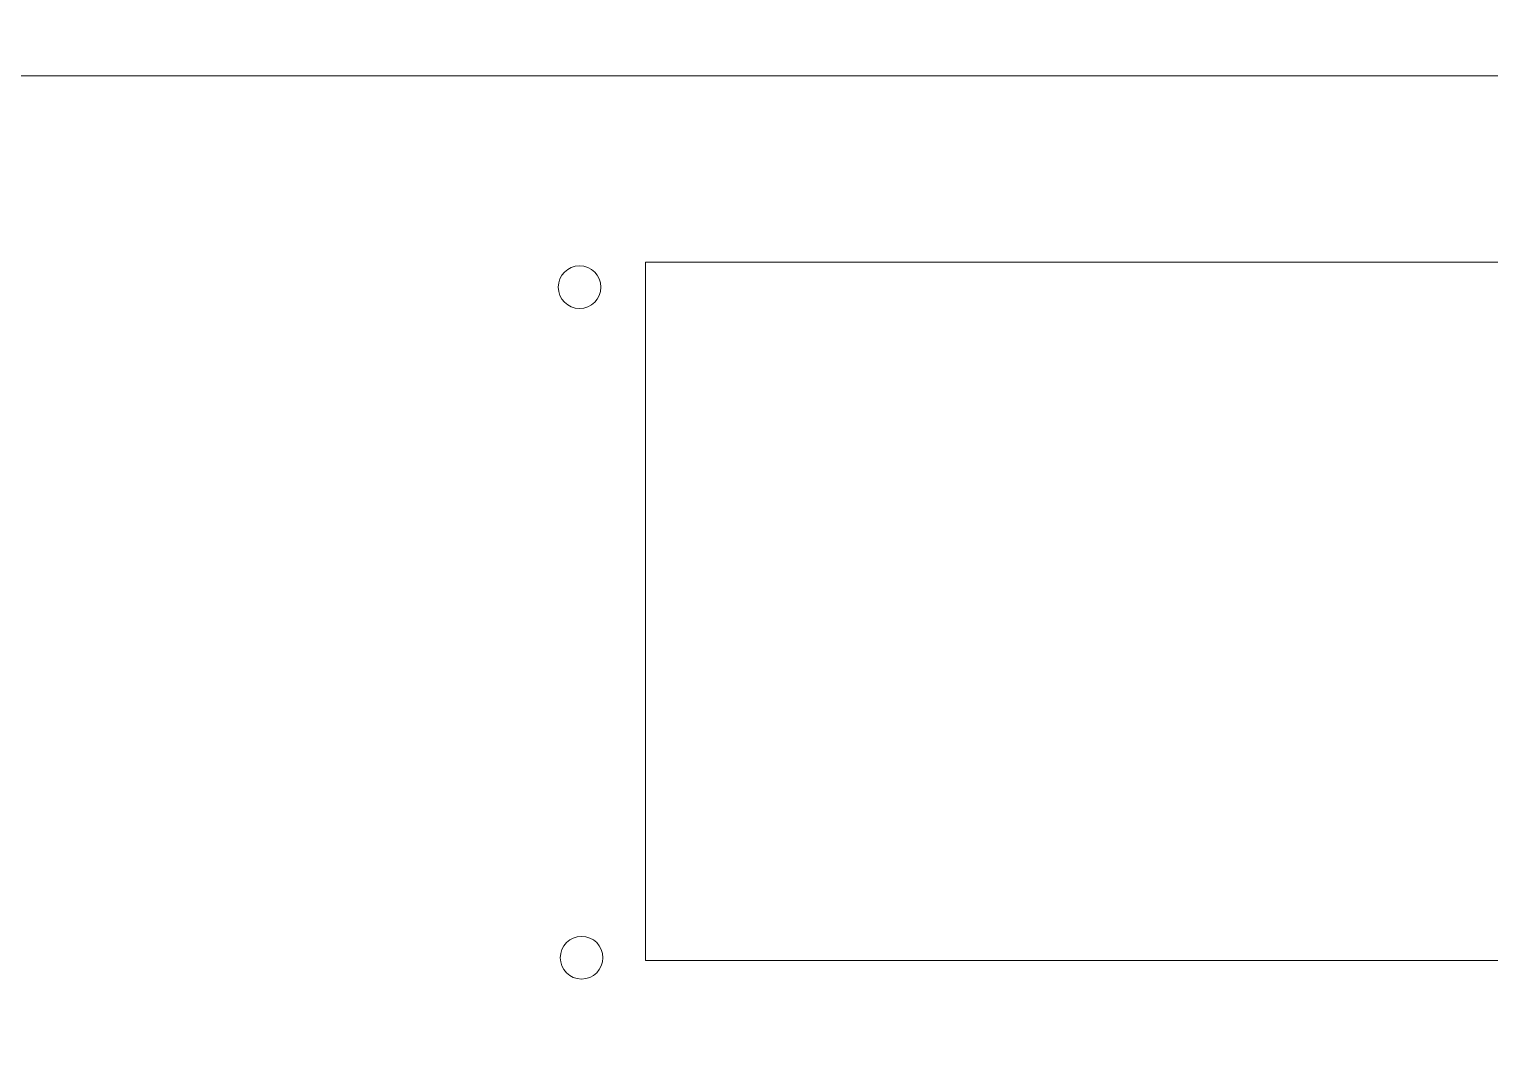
# Model space of a CAD drawing. Header units: millimetres. Extents: x 323 to 983, y 59 to 560.
# Drawn here: x 484.2 to 559.5, y 110.9 to 163.2 of the extents above; entities that cross this region are included whole.
import ezdxf

# ---------------------------------------------------------------- set-up
doc = ezdxf.new("R2010")
doc.units = ezdxf.units.MM
doc.header["$MEASUREMENT"] = 0
doc.layers.add('layer 1', color=7, linetype='Continuous')

msp = doc.modelspace()

# ---------------------------------------------------------------- linework, layer by layer
at = {"layer": 'layer 1', "color": 142, "lineweight": 9}
msp.add_open_spline([(332.7743, 558.5647), (332.7743, 558.5647), (612.7743, 558.5647), (612.7743, 558.5647), (612.7743, 558.5647), (615.4248, 558.5664), (617.9674, 557.5151), (619.8428, 555.6421), (619.8428, 555.6421), (621.7182, 553.7691), (622.7727, 551.2152), (622.7743, 548.5647), (622.7743, 548.5647), (622.7743, 548.5647), (622.7743, 68.5647), (622.7743, 68.5647), (622.7743, 68.5647), (622.776, 65.9143), (621.7247, 63.3717), (619.8517, 61.4963), (619.8517, 61.4963), (617.9787, 59.6209), (615.4248, 58.5664), (612.7743, 58.5647), (612.7743, 58.5647), (612.7743, 58.5647), (332.7743, 58.5647), (332.7743, 58.5647), (332.7743, 58.5647), (330.1239, 58.5631), (327.5813, 59.6144), (325.7059, 61.4873), (325.7059, 61.4873), (323.8305, 63.3603), (322.776, 65.9143), (322.7743, 68.5647), (322.7743, 68.5647), (322.7743, 68.5647), (322.7743, 548.5647), (322.7743, 548.5647), (322.7743, 548.5647), (322.7727, 551.2152), (323.824, 553.7578), (325.6969, 555.6332), (325.6969, 555.6332), (327.5699, 557.5086), (330.1239, 558.5631), (332.7743, 558.5647)], degree=3, knots=[0, 0, 0, 0, 0.0833333, 0.0833333, 0.0833333, 0.0833333, 0.1666667, 0.1666667, 0.1666667, 0.1666667, 0.25, 0.25, 0.25, 0.25, 0.3333333, 0.3333333, 0.3333333, 0.3333333, 0.4166667, 0.4166667, 0.4166667, 0.4166667, 0.5, 0.5, 0.5, 0.5, 0.5833333, 0.5833333, 0.5833333, 0.5833333, 0.6666667, 0.6666667, 0.6666667, 0.6666667, 0.75, 0.75, 0.75, 0.75, 0.8333333, 0.8333333, 0.8333333, 0.8333333, 0.9166667, 0.9166667, 0.9166667, 0.9166667, 1, 1, 1, 1], dxfattribs=at)
at = {"layer": 'layer 1', "lineweight": 9}
msp.add_open_spline([(383.238, 160.7919), (383.238, 160.7919), (593.3409, 160.7919), (593.3409, 160.7919), (593.3409, 160.7919), (595.9914, 160.7935), (598.534, 159.7422), (600.4094, 157.8693), (600.4094, 157.8693), (602.2847, 155.9963), (603.3393, 153.4423), (603.3409, 150.7919), (603.3409, 150.7919), (603.3409, 150.7919), (603.3409, 78.6181), (603.3409, 78.6181), (603.3409, 78.6181), (603.3426, 75.9676), (602.2913, 73.425), (600.4183, 71.5496), (600.4183, 71.5496), (598.5453, 69.6743), (595.9914, 68.6198), (593.3409, 68.6181), (593.3409, 68.6181), (593.3409, 68.6181), (356.6204, 68.6181), (356.6204, 68.6181), (356.6204, 68.6181), (353.9699, 68.6164), (351.4273, 69.6677), (349.552, 71.5407), (349.552, 71.5407), (347.6766, 73.4137), (346.6221, 75.9676), (346.6204, 78.6181), (346.6204, 78.6181), (346.6204, 78.6181), (346.6204, 150.7919), (346.6204, 150.7919), (346.6204, 150.7919), (346.6188, 153.4423), (347.67, 155.9849), (349.543, 157.8603), (349.543, 157.8603), (351.416, 159.7357), (353.9699, 160.7902), (356.6204, 160.7919), (356.6204, 160.7919), (356.6204, 160.7919), (383.238, 160.7919), (383.238, 160.7919)], degree=3, knots=[0, 0, 0, 0, 0.0769231, 0.0769231, 0.0769231, 0.0769231, 0.1538462, 0.1538462, 0.1538462, 0.1538462, 0.2307692, 0.2307692, 0.2307692, 0.2307692, 0.3076923, 0.3076923, 0.3076923, 0.3076923, 0.3846154, 0.3846154, 0.3846154, 0.3846154, 0.4615385, 0.4615385, 0.4615385, 0.4615385, 0.5384615, 0.5384615, 0.5384615, 0.5384615, 0.6153846, 0.6153846, 0.6153846, 0.6153846, 0.6923077, 0.6923077, 0.6923077, 0.6923077, 0.7692308, 0.7692308, 0.7692308, 0.7692308, 0.8461538, 0.8461538, 0.8461538, 0.8461538, 0.9230769, 0.9230769, 0.9230769, 0.9230769, 1, 1, 1, 1], dxfattribs=at)
at = {"layer": 'layer 1', "color": 250, "lineweight": 9}
for points in [[(512.587, 150.9903), (511.9795, 150.9903), (511.487, 150.4978), (511.487, 149.8903), (511.487, 149.8903), (511.487, 149.2828), (511.9795, 148.7903), (512.587, 148.7903), (512.587, 148.7903), (513.1945, 148.7903), (513.687, 149.2828), (513.687, 149.8903), (513.687, 149.8903), (513.687, 150.4978), (513.1946, 150.9903), (512.587, 150.9903)], [(512.587, 150.9903), (511.9795, 150.9903), (511.487, 150.4978), (511.487, 149.8903), (511.487, 149.8903), (511.487, 149.2828), (511.9795, 148.7903), (512.587, 148.7903), (512.587, 148.7903), (513.1945, 148.7903), (513.687, 149.2828), (513.687, 149.8903), (513.687, 149.8903), (513.687, 150.4978), (513.1946, 150.9903), (512.587, 150.9903)], [(512.587, 150.9903), (511.9795, 150.9903), (511.487, 150.4978), (511.487, 149.8903), (511.487, 149.8903), (511.487, 149.2828), (511.9795, 148.7903), (512.587, 148.7903), (512.587, 148.7903), (513.1945, 148.7903), (513.687, 149.2828), (513.687, 149.8903), (513.687, 149.8903), (513.687, 150.4978), (513.1946, 150.9903), (512.587, 150.9903)], [(512.587, 150.9903), (511.9795, 150.9903), (511.487, 150.4978), (511.487, 149.8903), (511.487, 149.8903), (511.487, 149.2828), (511.9795, 148.7903), (512.587, 148.7903), (512.587, 148.7903), (513.1945, 148.7903), (513.687, 149.2828), (513.687, 149.8903), (513.687, 149.8903), (513.687, 150.4978), (513.1946, 150.9903), (512.587, 150.9903)], [(512.587, 150.9903), (511.9795, 150.9903), (511.487, 150.4978), (511.487, 149.8903), (511.487, 149.8903), (511.487, 149.2828), (511.9795, 148.7903), (512.587, 148.7903), (512.587, 148.7903), (513.1945, 148.7903), (513.687, 149.2828), (513.687, 149.8903), (513.687, 149.8903), (513.687, 150.4978), (513.1946, 150.9903), (512.587, 150.9903)], [(512.587, 150.9903), (511.9795, 150.9903), (511.487, 150.4978), (511.487, 149.8903), (511.487, 149.8903), (511.487, 149.2828), (511.9795, 148.7903), (512.587, 148.7903), (512.587, 148.7903), (513.1945, 148.7903), (513.687, 149.2828), (513.687, 149.8903), (513.687, 149.8903), (513.687, 150.4978), (513.1946, 150.9903), (512.587, 150.9903)], [(512.587, 150.9903), (511.9795, 150.9903), (511.487, 150.4978), (511.487, 149.8903), (511.487, 149.8903), (511.487, 149.2828), (511.9795, 148.7903), (512.587, 148.7903), (512.587, 148.7903), (513.1945, 148.7903), (513.687, 149.2828), (513.687, 149.8903), (513.687, 149.8903), (513.687, 150.4978), (513.1946, 150.9903), (512.587, 150.9903)], [(512.587, 150.9903), (511.9795, 150.9903), (511.487, 150.4978), (511.487, 149.8903), (511.487, 149.8903), (511.487, 149.2828), (511.9795, 148.7903), (512.587, 148.7903), (512.587, 148.7903), (513.1945, 148.7903), (513.687, 149.2828), (513.687, 149.8903), (513.687, 149.8903), (513.687, 150.4978), (513.1946, 150.9903), (512.587, 150.9903)], [(512.587, 150.9903), (511.9795, 150.9903), (511.487, 150.4978), (511.487, 149.8903), (511.487, 149.8903), (511.487, 149.2828), (511.9795, 148.7903), (512.587, 148.7903), (512.587, 148.7903), (513.1945, 148.7903), (513.687, 149.2828), (513.687, 149.8903), (513.687, 149.8903), (513.687, 150.4978), (513.1946, 150.9903), (512.587, 150.9903)], [(512.587, 150.9903), (511.9795, 150.9903), (511.487, 150.4978), (511.487, 149.8903), (511.487, 149.8903), (511.487, 149.2828), (511.9795, 148.7903), (512.587, 148.7903), (512.587, 148.7903), (513.1945, 148.7903), (513.687, 149.2828), (513.687, 149.8903), (513.687, 149.8903), (513.687, 150.4978), (513.1946, 150.9903), (512.587, 150.9903)], [(512.587, 150.9903), (511.9795, 150.9903), (511.487, 150.4978), (511.487, 149.8903), (511.487, 149.8903), (511.487, 149.2828), (511.9795, 148.7903), (512.587, 148.7903), (512.587, 148.7903), (513.1945, 148.7903), (513.687, 149.2828), (513.687, 149.8903), (513.687, 149.8903), (513.687, 150.4978), (513.1946, 150.9903), (512.587, 150.9903)], [(512.587, 150.9903), (511.9795, 150.9903), (511.487, 150.4978), (511.487, 149.8903), (511.487, 149.8903), (511.487, 149.2828), (511.9795, 148.7903), (512.587, 148.7903), (512.587, 148.7903), (513.1945, 148.7903), (513.687, 149.2828), (513.687, 149.8903), (513.687, 149.8903), (513.687, 150.4978), (513.1946, 150.9903), (512.587, 150.9903)], [(512.587, 150.9903), (511.9795, 150.9903), (511.487, 150.4978), (511.487, 149.8903), (511.487, 149.8903), (511.487, 149.2828), (511.9795, 148.7903), (512.587, 148.7903), (512.587, 148.7903), (513.1945, 148.7903), (513.687, 149.2828), (513.687, 149.8903), (513.687, 149.8903), (513.687, 150.4978), (513.1946, 150.9903), (512.587, 150.9903)], [(512.587, 150.9903), (511.9795, 150.9903), (511.487, 150.4978), (511.487, 149.8903), (511.487, 149.8903), (511.487, 149.2828), (511.9795, 148.7903), (512.587, 148.7903), (512.587, 148.7903), (513.1945, 148.7903), (513.687, 149.2828), (513.687, 149.8903), (513.687, 149.8903), (513.687, 150.4978), (513.1946, 150.9903), (512.587, 150.9903)], [(512.587, 150.9903), (511.9795, 150.9903), (511.487, 150.4978), (511.487, 149.8903), (511.487, 149.8903), (511.487, 149.2828), (511.9795, 148.7903), (512.587, 148.7903), (512.587, 148.7903), (513.1945, 148.7903), (513.687, 149.2828), (513.687, 149.8903), (513.687, 149.8903), (513.687, 150.4978), (513.1946, 150.9903), (512.587, 150.9903)], [(512.587, 150.9903), (511.9795, 150.9903), (511.487, 150.4978), (511.487, 149.8903), (511.487, 149.8903), (511.487, 149.2828), (511.9795, 148.7903), (512.587, 148.7903), (512.587, 148.7903), (513.1945, 148.7903), (513.687, 149.2828), (513.687, 149.8903), (513.687, 149.8903), (513.687, 150.4978), (513.1946, 150.9903), (512.587, 150.9903)], [(512.587, 150.9903), (511.9795, 150.9903), (511.487, 150.4978), (511.487, 149.8903), (511.487, 149.8903), (511.487, 149.2828), (511.9795, 148.7903), (512.587, 148.7903), (512.587, 148.7903), (513.1945, 148.7903), (513.687, 149.2828), (513.687, 149.8903), (513.687, 149.8903), (513.687, 150.4978), (513.1946, 150.9903), (512.587, 150.9903)], [(512.587, 150.9903), (511.9795, 150.9903), (511.487, 150.4978), (511.487, 149.8903), (511.487, 149.8903), (511.487, 149.2828), (511.9795, 148.7903), (512.587, 148.7903), (512.587, 148.7903), (513.1945, 148.7903), (513.687, 149.2828), (513.687, 149.8903), (513.687, 149.8903), (513.687, 150.4978), (513.1946, 150.9903), (512.587, 150.9903)], [(512.587, 150.9903), (511.9795, 150.9903), (511.487, 150.4978), (511.487, 149.8903), (511.487, 149.8903), (511.487, 149.2828), (511.9795, 148.7903), (512.587, 148.7903), (512.587, 148.7903), (513.1945, 148.7903), (513.687, 149.2828), (513.687, 149.8903), (513.687, 149.8903), (513.687, 150.4978), (513.1946, 150.9903), (512.587, 150.9903)], [(512.587, 150.9903), (511.9795, 150.9903), (511.487, 150.4978), (511.487, 149.8903), (511.487, 149.8903), (511.487, 149.2828), (511.9795, 148.7903), (512.587, 148.7903), (512.587, 148.7903), (513.1945, 148.7903), (513.687, 149.2828), (513.687, 149.8903), (513.687, 149.8903), (513.687, 150.4978), (513.1946, 150.9903), (512.587, 150.9903)], [(512.587, 150.9903), (511.9795, 150.9903), (511.487, 150.4978), (511.487, 149.8903), (511.487, 149.8903), (511.487, 149.2828), (511.9795, 148.7903), (512.587, 148.7903), (512.587, 148.7903), (513.1945, 148.7903), (513.687, 149.2828), (513.687, 149.8903), (513.687, 149.8903), (513.687, 150.4978), (513.1946, 150.9903), (512.587, 150.9903)], [(512.6901, 116.4166), (512.0826, 116.4166), (511.5901, 115.9241), (511.5901, 115.3166), (511.5901, 115.3166), (511.5901, 114.7091), (512.0826, 114.2166), (512.6901, 114.2166), (512.6901, 114.2166), (513.2976, 114.2166), (513.7901, 114.7091), (513.7901, 115.3166), (513.7901, 115.3166), (513.7901, 115.9241), (513.2976, 116.4166), (512.6901, 116.4166)], [(512.6901, 116.4166), (512.0826, 116.4166), (511.5901, 115.9241), (511.5901, 115.3166), (511.5901, 115.3166), (511.5901, 114.7091), (512.0826, 114.2166), (512.6901, 114.2166), (512.6901, 114.2166), (513.2976, 114.2166), (513.7901, 114.7091), (513.7901, 115.3166), (513.7901, 115.3166), (513.7901, 115.9241), (513.2976, 116.4166), (512.6901, 116.4166)], [(512.6901, 116.4166), (512.0826, 116.4166), (511.5901, 115.9241), (511.5901, 115.3166), (511.5901, 115.3166), (511.5901, 114.7091), (512.0826, 114.2166), (512.6901, 114.2166), (512.6901, 114.2166), (513.2976, 114.2166), (513.7901, 114.7091), (513.7901, 115.3166), (513.7901, 115.3166), (513.7901, 115.9241), (513.2976, 116.4166), (512.6901, 116.4166)], [(512.6901, 116.4166), (512.0826, 116.4166), (511.5901, 115.9241), (511.5901, 115.3166), (511.5901, 115.3166), (511.5901, 114.7091), (512.0826, 114.2166), (512.6901, 114.2166), (512.6901, 114.2166), (513.2976, 114.2166), (513.7901, 114.7091), (513.7901, 115.3166), (513.7901, 115.3166), (513.7901, 115.9241), (513.2976, 116.4166), (512.6901, 116.4166)], [(512.6901, 116.4166), (512.0826, 116.4166), (511.5901, 115.9241), (511.5901, 115.3166), (511.5901, 115.3166), (511.5901, 114.7091), (512.0826, 114.2166), (512.6901, 114.2166), (512.6901, 114.2166), (513.2976, 114.2166), (513.7901, 114.7091), (513.7901, 115.3166), (513.7901, 115.3166), (513.7901, 115.9241), (513.2976, 116.4166), (512.6901, 116.4166)], [(512.6901, 116.4166), (512.0826, 116.4166), (511.5901, 115.9241), (511.5901, 115.3166), (511.5901, 115.3166), (511.5901, 114.7091), (512.0826, 114.2166), (512.6901, 114.2166), (512.6901, 114.2166), (513.2976, 114.2166), (513.7901, 114.7091), (513.7901, 115.3166), (513.7901, 115.3166), (513.7901, 115.9241), (513.2976, 116.4166), (512.6901, 116.4166)], [(512.6901, 116.4166), (512.0826, 116.4166), (511.5901, 115.9241), (511.5901, 115.3166), (511.5901, 115.3166), (511.5901, 114.7091), (512.0826, 114.2166), (512.6901, 114.2166), (512.6901, 114.2166), (513.2976, 114.2166), (513.7901, 114.7091), (513.7901, 115.3166), (513.7901, 115.3166), (513.7901, 115.9241), (513.2976, 116.4166), (512.6901, 116.4166)], [(512.6901, 116.4166), (512.0826, 116.4166), (511.5901, 115.9241), (511.5901, 115.3166), (511.5901, 115.3166), (511.5901, 114.7091), (512.0826, 114.2166), (512.6901, 114.2166), (512.6901, 114.2166), (513.2976, 114.2166), (513.7901, 114.7091), (513.7901, 115.3166), (513.7901, 115.3166), (513.7901, 115.9241), (513.2976, 116.4166), (512.6901, 116.4166)], [(512.6901, 116.4166), (512.0826, 116.4166), (511.5901, 115.9241), (511.5901, 115.3166), (511.5901, 115.3166), (511.5901, 114.7091), (512.0826, 114.2166), (512.6901, 114.2166), (512.6901, 114.2166), (513.2976, 114.2166), (513.7901, 114.7091), (513.7901, 115.3166), (513.7901, 115.3166), (513.7901, 115.9241), (513.2976, 116.4166), (512.6901, 116.4166)], [(512.6901, 116.4166), (512.0826, 116.4166), (511.5901, 115.9241), (511.5901, 115.3166), (511.5901, 115.3166), (511.5901, 114.7091), (512.0826, 114.2166), (512.6901, 114.2166), (512.6901, 114.2166), (513.2976, 114.2166), (513.7901, 114.7091), (513.7901, 115.3166), (513.7901, 115.3166), (513.7901, 115.9241), (513.2976, 116.4166), (512.6901, 116.4166)], [(512.6901, 116.4166), (512.0826, 116.4166), (511.5901, 115.9241), (511.5901, 115.3166), (511.5901, 115.3166), (511.5901, 114.7091), (512.0826, 114.2166), (512.6901, 114.2166), (512.6901, 114.2166), (513.2976, 114.2166), (513.7901, 114.7091), (513.7901, 115.3166), (513.7901, 115.3166), (513.7901, 115.9241), (513.2976, 116.4166), (512.6901, 116.4166)], [(512.6901, 116.4166), (512.0826, 116.4166), (511.5901, 115.9241), (511.5901, 115.3166), (511.5901, 115.3166), (511.5901, 114.7091), (512.0826, 114.2166), (512.6901, 114.2166), (512.6901, 114.2166), (513.2976, 114.2166), (513.7901, 114.7091), (513.7901, 115.3166), (513.7901, 115.3166), (513.7901, 115.9241), (513.2976, 116.4166), (512.6901, 116.4166)], [(512.6901, 116.4166), (512.0826, 116.4166), (511.5901, 115.9241), (511.5901, 115.3166), (511.5901, 115.3166), (511.5901, 114.7091), (512.0826, 114.2166), (512.6901, 114.2166), (512.6901, 114.2166), (513.2976, 114.2166), (513.7901, 114.7091), (513.7901, 115.3166), (513.7901, 115.3166), (513.7901, 115.9241), (513.2976, 116.4166), (512.6901, 116.4166)], [(512.6901, 116.4166), (512.0826, 116.4166), (511.5901, 115.9241), (511.5901, 115.3166), (511.5901, 115.3166), (511.5901, 114.7091), (512.0826, 114.2166), (512.6901, 114.2166), (512.6901, 114.2166), (513.2976, 114.2166), (513.7901, 114.7091), (513.7901, 115.3166), (513.7901, 115.3166), (513.7901, 115.9241), (513.2976, 116.4166), (512.6901, 116.4166)], [(512.6901, 116.4166), (512.0826, 116.4166), (511.5901, 115.9241), (511.5901, 115.3166), (511.5901, 115.3166), (511.5901, 114.7091), (512.0826, 114.2166), (512.6901, 114.2166), (512.6901, 114.2166), (513.2976, 114.2166), (513.7901, 114.7091), (513.7901, 115.3166), (513.7901, 115.3166), (513.7901, 115.9241), (513.2976, 116.4166), (512.6901, 116.4166)], [(512.6901, 116.4166), (512.0826, 116.4166), (511.5901, 115.9241), (511.5901, 115.3166), (511.5901, 115.3166), (511.5901, 114.7091), (512.0826, 114.2166), (512.6901, 114.2166), (512.6901, 114.2166), (513.2976, 114.2166), (513.7901, 114.709), (513.7901, 115.3166), (513.7901, 115.3166), (513.7901, 115.9241), (513.2976, 116.4166), (512.6901, 116.4166)], [(512.6901, 116.4166), (512.0826, 116.4166), (511.5901, 115.9241), (511.5901, 115.3166), (511.5901, 115.3166), (511.5901, 114.7091), (512.0826, 114.2166), (512.6901, 114.2166), (512.6901, 114.2166), (513.2976, 114.2166), (513.7901, 114.709), (513.7901, 115.3166), (513.7901, 115.3166), (513.7901, 115.9241), (513.2976, 116.4166), (512.6901, 116.4166)], [(512.6901, 116.4166), (512.0826, 116.4166), (511.5901, 115.9241), (511.5901, 115.3166), (511.5901, 115.3166), (511.5901, 114.7091), (512.0826, 114.2166), (512.6901, 114.2166), (512.6901, 114.2166), (513.2976, 114.2166), (513.7901, 114.709), (513.7901, 115.3166), (513.7901, 115.3166), (513.7901, 115.9241), (513.2976, 116.4166), (512.6901, 116.4166)], [(512.6901, 116.4166), (512.0826, 116.4166), (511.5901, 115.9241), (511.5901, 115.3166), (511.5901, 115.3166), (511.5901, 114.7091), (512.0826, 114.2166), (512.6901, 114.2166), (512.6901, 114.2166), (513.2976, 114.2166), (513.7901, 114.709), (513.7901, 115.3166), (513.7901, 115.3166), (513.7901, 115.9241), (513.2976, 116.4166), (512.6901, 116.4166)], [(512.6901, 116.4166), (512.0826, 116.4166), (511.5901, 115.9241), (511.5901, 115.3166), (511.5901, 115.3166), (511.5901, 114.7091), (512.0826, 114.2166), (512.6901, 114.2166), (512.6901, 114.2166), (513.2976, 114.2166), (513.7901, 114.709), (513.7901, 115.3166), (513.7901, 115.3166), (513.7901, 115.9241), (513.2976, 116.4166), (512.6901, 116.4166)], [(512.6901, 116.4166), (512.0826, 116.4166), (511.5901, 115.9241), (511.5901, 115.3166), (511.5901, 115.3166), (511.5901, 114.709), (512.0826, 114.2166), (512.6901, 114.2166), (512.6901, 114.2166), (513.2976, 114.2166), (513.7901, 114.709), (513.7901, 115.3166), (513.7901, 115.3166), (513.7901, 115.9241), (513.2976, 116.4166), (512.6901, 116.4166)]]:
    msp.add_open_spline(points, degree=3, knots=[0, 0, 0, 0, 0.25, 0.25, 0.25, 0.25, 0.5, 0.5, 0.5, 0.5, 0.75, 0.75, 0.75, 0.75, 1, 1, 1, 1], dxfattribs=at)
for points in [[(512.587, 150.9903), (512.587, 150.9903), (512.587, 150.9903), (512.587, 150.9903)], [(512.587, 150.9903), (512.587, 150.9903), (512.587, 150.9903), (512.587, 150.9903)], [(511.487, 149.8903), (511.487, 149.8903), (511.487, 149.8903), (511.487, 149.8903)], [(513.687, 149.8903), (513.687, 149.8903), (513.687, 149.8903), (513.687, 149.8903)], [(512.587, 148.7903), (512.587, 148.7903), (512.587, 148.7903), (512.587, 148.7903)], [(512.6901, 116.4166), (512.6901, 116.4166), (512.6901, 116.4166), (512.6901, 116.4166)], [(512.6901, 116.4166), (512.6901, 116.4166), (512.6901, 116.4166), (512.6901, 116.4166)], [(511.5901, 115.3166), (511.5901, 115.3166), (511.5901, 115.3166), (511.5901, 115.3166)], [(513.7901, 115.3166), (513.7901, 115.3166), (513.7901, 115.3166), (513.7901, 115.3166)], [(512.6901, 114.2166), (512.6901, 114.2166), (512.6901, 114.2166), (512.6901, 114.2166)]]:
    msp.add_open_spline(points, degree=3, dxfattribs=at)
at = {"layer": 'layer 1', "color": 250, "lineweight": 20}
msp.add_open_spline([(515.9917, 115.1761), (515.9917, 115.1761), (568.9917, 115.1761), (568.9917, 115.1761), (568.9917, 115.1761), (568.9917, 115.1761), (568.9917, 151.1761), (568.9917, 151.1761), (568.9917, 151.1761), (568.9917, 151.1761), (515.9917, 151.1761), (515.9917, 151.1761), (515.9917, 151.1761), (515.9917, 151.1761), (515.9917, 115.1761), (515.9917, 115.1761), (515.9917, 115.1761), (515.9917, 115.1761), (515.9917, 115.1761), (515.9917, 115.1761)], degree=3, knots=[0, 0, 0, 0, 0.2, 0.2, 0.2, 0.2, 0.4, 0.4, 0.4, 0.4, 0.6, 0.6, 0.6, 0.6, 0.8, 0.8, 0.8, 0.8, 1, 1, 1, 1], dxfattribs=at)

doc.saveas('drawing.dxf')
